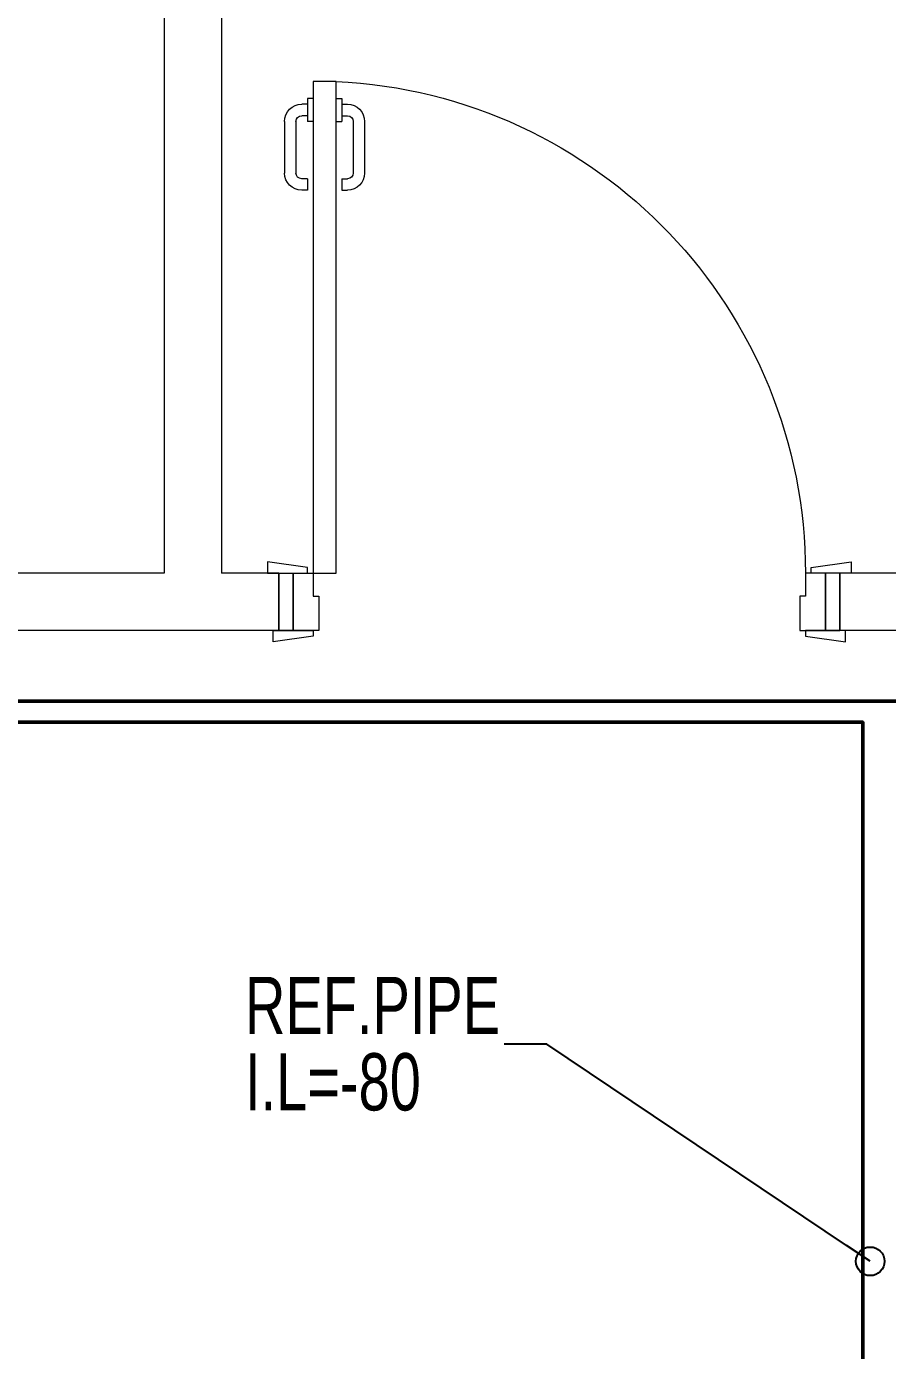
# Model space of a CAD drawing. Header units: millimetres. Extents: x -160614 to 59925, y -157025 to 0.
# Drawn here: x -101415 to -99911, y -111200 to -108888 of the extents above; entities that cross this region are included whole.
import ezdxf
from ezdxf import colors
from ezdxf.entities.mleader import LeaderData, LeaderLine
from ezdxf.math import Vec2, Vec3

# ---------------------------------------------------------------- set-up
doc = ezdxf.new("R2010")
doc.units = ezdxf.units.MM
doc.header["$LTSCALE"] = 8
doc.layers.get('0').update_dxf_attribs({"color": 9, "lineweight": 5})
for name, color, linetype, lineweight in [('72_EGR_EQP_TAG', 9, 'Continuous', 5), ('Walls', 9, 'Continuous', 5), ('Wooden Joinery', 9, 'Continuous', 5)]:
    doc.layers.add(name, color=color, linetype=linetype, lineweight=lineweight)
doc.layers.add('M-TEXT-RP', color=7, linetype='Continuous')
doc.layers.add('REF', color=42, linetype='Continuous')
doc.layers.get('0').off()
doc.layers.get('0').freeze()
doc.styles.add('LEROY100', font='arial.ttf', dxfattribs={"width": 0.7})

# ---------------------------------------------------------------- blocks, each defined once
blk = doc.blocks.new('A$C72370EFE')
at = {"layer": 'Wooden Joinery'}
for p, q in [((-0.01, -0.04), (-0.02, -0.04)), ((-0.01, -0.03), (-0.01, -0.07)), ((0, -0.03), (-0.01, -0.03)), ((0.04, -0.03), (0.05, -0.03)), ((0.05, -0.03), (0.05, -0.07)), ((0.05, -0.04), (0.06, -0.04)), ((-0.01, -0.06), (-0.02, -0.06)), ((0.05, -0.06), (0.06, -0.06)), ((-0.05, -0.07), (-0.05, -0.16)), ((-0.03, -0.07), (-0.03, -0.16)), ((0, -0.07), (-0.01, -0.07)), ((0.04, -0.07), (0.05, -0.07)), ((0.07, -0.07), (0.07, -0.16)), ((0.09, -0.07), (0.09, -0.16)), ((-0.01, -0.17), (-0.02, -0.17)), ((-0.01, -0.17), (-0.01, -0.19)), ((0.05, -0.17), (0.06, -0.17)), ((0.05, -0.17), (0.05, -0.19)), ((-0.01, -0.19), (-0.02, -0.19)), ((0.05, -0.19), (0.06, -0.19))]:
    blk.add_line(p, q, dxfattribs=at)
for centre, radius, start, end in [((-0.02, -0.07), 0.03, 90, 180), ((0.06, -0.07), 0.03, 0, 90), ((-0.02, -0.07), 0.01, 90, 180), ((0.06, -0.07), 0.01, 0, 90), ((-0.02, -0.16), 0.03, 180, 270), ((-0.02, -0.16), 0.01, 180, 270), ((0.06, -0.16), 0.01, 270, 0), ((0.06, -0.16), 0.03, 270, 0)]:
    blk.add_arc(centre, radius, start, end, dxfattribs=at)
blk = doc.blocks.new('A$C5DAD61B4')
at = {"layer": 'Wooden Joinery'}
for points in [[(80, 959.1), (80, 969.1), (10, 979.1), (10, 959.1)], [(940, 959.1), (940, 969.1), (1010, 979.1), (1010, 959.1)], [(70, 859.1), (70, 849.1), (0, 839.1), (0, 859.1)], [(120, 859.1), (120, 0), (80, 0), (80, 859.1)], [(950, 859.1), (950, 849.1), (1020, 839.1), (1020, 859.1)]]:
    blk.add_lwpolyline(points, close=True, dxfattribs=at)
for points in [[(45, 859.1), (45, 959.1), (20, 959.1), (20, 859.1), (45, 859.1)], [(45, 859.1), (80, 859.1), (80, 899.1), (90, 899.1), (90, 959.1), (45, 959.1), (45, 859.1)], [(975, 859.1), (940, 859.1), (940, 899.1), (930, 899.1), (930, 959.1), (975, 959.1), (975, 859.1)], [(975, 859.1), (975, 959.1), (1000, 959.1), (1000, 859.1), (975, 859.1)]]:
    blk.add_lwpolyline(points, dxfattribs=at)
blk.add_arc((80, 859.1), 860, 272.666, 0, dxfattribs=at)
at = {"layer": 'Wooden Joinery', "xscale": 999.9999999998854, "yscale": 999.9999999998854, "zscale": 999.9999999998854, "rotation": 180}
blk.add_blockref('A$C72370EFE', (120, 0), dxfattribs=at)
blk = doc.blocks.new('GF1')
at = {"layer": 'Walls', "color": 9}
for p, q in [((-101174.4, -105842.6), (-101174.4, -109842.6)), ((-101074.4, -105842.6), (-101074.4, -109842.6)), ((-101174.4, -109842.6), (-101599.8, -109842.6)), ((-100974.4, -109842.6), (-101074.4, -109842.6)), ((-100974.4, -109842.6), (-100974.4, -109942.6)), ((-97539.4, -109842.6), (-99994.4, -109842.6)), ((-99994.4, -109842.6), (-99994.4, -109942.6)), ((-100974.4, -109942.6), (-101599.8, -109942.6)), ((-99874.4, -109942.6), (-99994.4, -109942.6))]:
    blk.add_line(p, q, dxfattribs=at)
at = {"layer": 'Wooden Joinery', "color": 9, "xscale": -1, "rotation": 180}
blk.add_blockref('A$C5DAD61B4', (-100994.4, -108983.5), dxfattribs=at)
blk = doc.blocks.new('_Origin')
at = {"color": 0, "linetype": 'ByBlock', "lineweight": -2}
blk.add_line((0, 0), (-1, 0), dxfattribs=at)
blk.add_circle((0, 0), 0.5, dxfattribs=at)

msp = doc.modelspace()

# ---------------------------------------------------------------- linework, layer by layer
at = {"layer": 'REF', "lineweight": 50, "ltscale": 1.02}
for p, q in [((-99741.3, -110066), (-108067.3, -110066)), ((-99955.1, -110102.7), (-108070.1, -110102.7)), ((-99953.9, -110103.9), (-99953.9, -111891.9))]:
    msp.add_line(p, q, dxfattribs=at)
msp.add_arc((-99955.1, -110103.9), 1.25, 0, 90, dxfattribs=at)

# ---------------------------------------------------------------- block references
at = {"layer": '72_EGR_EQP_TAG'}
msp.add_blockref('GF1', (0, 0), dxfattribs=at)

# ---------------------------------------------------------------- leaders
at = {"layer": 'M-TEXT-RP', "lineweight": 15}
ml = msp.add_multileader_mtext('Standard', dxfattribs=at)
ml.set_content('\\A1;REF.PIPE{\\H0.99997x;\\P\\A0;\\H1.00003x;\\C1;I.L=-80}', color=256, style='LEROY100')
ml.set_leader_properties()
ml.set_arrow_properties(name='ORIGIN')
ml.build(insert=Vec2(0, 0))
ml.multileader.update_dxf_attribs({"text_left_attachment_type": 2, "text_right_attachment_type": 2, "dogleg_length": 277.5, "arrow_head_size": 50})
ctx = ml.context
ctx.base_point, ctx.char_height, ctx.arrow_head_size, ctx.landing_gap_size, ctx.plane_origin = Vec3(-101053.4, -110665.3), 100, 50, 20, Vec3(-100069.8, -107137.9)
ctx.left_attachment, ctx.right_attachment = 2, 2
notes = []
notes.append((ctx, [(1, (1, 1, 0), (-100506.4, -110665.3), (-1, 0), 74.3, [(0, [(-99941.2, -111044.5)], 0, [])])]))
ctx.mtext.insert, ctx.mtext.width, ctx.mtext.line_spacing_factor, ctx.mtext.flow_direction = Vec3(-101033.4, -110547.6), 43.984, 0.8, 5
for ctx, leaders in notes:
    for number, flags, end, landing, length, lines in leaders:
        leader = LeaderData()
        leader.index, (leader.has_last_leader_line, leader.has_dogleg_vector, leader.attachment_direction) = number, flags
        leader.last_leader_point, leader.dogleg_vector, leader.dogleg_length = Vec3(end), Vec3(landing), length
        for number, points, colour, breaks in lines:
            line = LeaderLine()
            line.index, line.vertices, line.color, line.breaks = number, Vec3.list(points), colors.encode_raw_color(colour), breaks
            leader.lines.append(line)
        ctx.leaders.append(leader)

doc.saveas('drawing.dxf')
